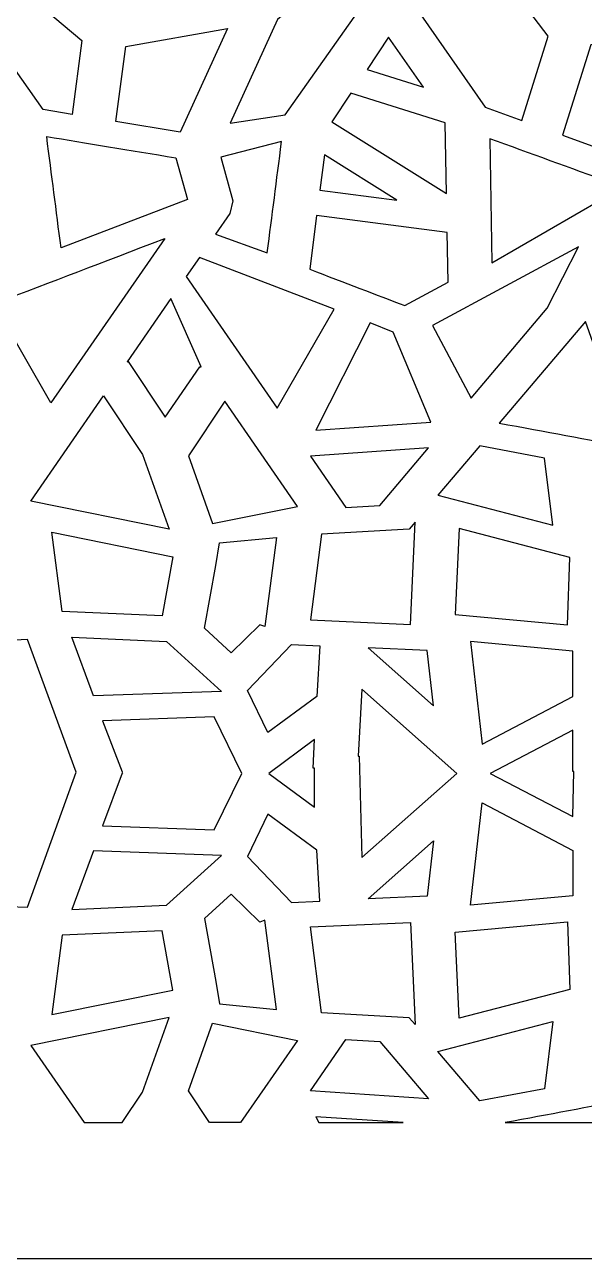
# Model space of a CAD drawing. Header units: millimetres. Extents: x -522 to 478, y -474 to 526.
# Drawn here: x -63 to 143.3, y -474.4 to -19.8 of the extents above; entities that cross this region are included whole.
import ezdxf

# ---------------------------------------------------------------- set-up
doc = ezdxf.new("R2010")
doc.units = ezdxf.units.MM
doc.layers.add('Plan 1', color=7, linetype='Continuous')

msp = doc.modelspace()

# ---------------------------------------------------------------- linework, layer by layer
at = {"layer": 'Plan 1', "color": 17}
for points, knots in [([(-522.27, 525.64), (-522.27, 525.64), (-107.1, 525.64), (-107.1, 525.64), (-107.1, 525.64), (-107.1, 525.64), (-22.27, 525.64), (-22.27, 525.64), (-22.27, 525.64), (-22.27, 525.64), (477.73, 525.64), (477.73, 525.64), (477.73, 525.64), (477.73, 525.64), (477.73, -474.36), (477.73, -474.36), (477.73, -474.36), (477.73, -474.36), (-22.27, -474.36), (-22.27, -474.36), (-22.27, -474.36), (-22.27, -474.36), (-107.1, -474.36), (-107.1, -474.36), (-107.1, -474.36), (-107.1, -474.36), (-522.27, -474.36), (-522.27, -474.36), (-522.27, -474.36), (-522.27, -474.36), (-522.27, 525.64), (-522.27, 525.64)], [0, 0, 0, 0, 0.111111, 0.111111, 0.111111, 0.111111, 0.222222, 0.222222, 0.222222, 0.222222, 0.333333, 0.333333, 0.333333, 0.333333, 0.444444, 0.444444, 0.444444, 0.444444, 0.555556, 0.555556, 0.555556, 0.555556, 0.666667, 0.666667, 0.666667, 0.666667, 0.777778, 0.777778, 0.777778, 0.777778, 1, 1, 1, 1]), ([(-41.85, -25.6), (-41.85, -25.6), (-69.43, -2.47), (-69.43, -2.47), (-69.43, -2.47), (-69.43, -2.47), (-84.56, -10.92), (-84.56, -10.92), (-84.56, -10.92), (-84.56, -10.92), (-56.13, -51.1), (-56.13, -51.1), (-56.13, -51.1), (-56.13, -51.1), (-45.4, -52.88), (-45.4, -52.88), (-45.4, -52.88), (-45.4, -52.88), (-41.85, -25.6), (-41.85, -25.6)], [0, 0, 0, 0, 0.166667, 0.166667, 0.166667, 0.166667, 0.333333, 0.333333, 0.333333, 0.333333, 0.5, 0.5, 0.5, 0.5, 0.666667, 0.666667, 0.666667, 0.666667, 1, 1, 1, 1]), ([(30.2, -17.88), (30.2, -17.88), (43.44, -6.78), (43.44, -6.78), (43.44, -6.78), (43.44, -6.78), (46.44, -4.48), (46.44, -4.48), (46.44, -4.48), (46.44, -4.48), (61.42, -12.84), (61.42, -12.84), (61.42, -12.84), (61.42, -12.84), (32.99, -53.02), (32.99, -53.02), (32.99, -53.02), (32.99, -53.02), (12.71, -56.14), (12.71, -56.14), (12.71, -56.14), (12.71, -56.14), (30.2, -17.88), (30.2, -17.88)], [0, 0, 0, 0, 0.142857, 0.142857, 0.142857, 0.142857, 0.285714, 0.285714, 0.285714, 0.285714, 0.428571, 0.428571, 0.428571, 0.428571, 0.571429, 0.571429, 0.571429, 0.571429, 0.714286, 0.714286, 0.714286, 0.714286, 1, 1, 1, 1]), ([(120.28, -55.11), (120.28, -55.11), (106.7, -50.18), (106.7, -50.18), (106.7, -50.18), (106.7, -50.18), (81.01, -13.39), (81.01, -13.39), (81.01, -13.39), (81.01, -13.39), (112.49, -1.07), (112.49, -1.07), (112.49, -1.07), (112.49, -1.07), (129.95, -24.11), (129.95, -24.11), (129.95, -24.11), (129.95, -24.11), (120.28, -55.11), (120.28, -55.11)], [0, 0, 0, 0, 0.166667, 0.166667, 0.166667, 0.166667, 0.333333, 0.333333, 0.333333, 0.333333, 0.5, 0.5, 0.5, 0.5, 0.666667, 0.666667, 0.666667, 0.666667, 1, 1, 1, 1]), ([(11.72, -21.27), (11.72, -21.27), (-25.71, -27.84), (-25.71, -27.84), (-25.71, -27.84), (-25.71, -27.84), (-29.31, -55.54), (-29.31, -55.54), (-29.31, -55.54), (-29.31, -55.54), (-5.72, -59.44), (-5.72, -59.44), (-5.72, -59.44), (-5.72, -59.44), (11.72, -21.27), (11.72, -21.27)], [0, 0, 0, 0, 0.2, 0.2, 0.2, 0.2, 0.4, 0.4, 0.4, 0.4, 0.6, 0.6, 0.6, 0.6, 1, 1, 1, 1]), ([(178.05, -21.87), (178.05, -21.87), (177.98, -22.88), (177.98, -22.88), (177.98, -22.88), (177.98, -22.88), (157.57, -68.65), (157.57, -68.65), (157.57, -68.65), (157.57, -68.65), (135.23, -60.54), (135.23, -60.54), (135.23, -60.54), (135.23, -60.54), (145.62, -27.21), (145.62, -27.21), (145.62, -27.21), (145.62, -27.21), (178.05, -21.87), (178.05, -21.87)], [0, 0, 0, 0, 0.166667, 0.166667, 0.166667, 0.166667, 0.333333, 0.333333, 0.333333, 0.333333, 0.5, 0.5, 0.5, 0.5, 0.666667, 0.666667, 0.666667, 0.666667, 1, 1, 1, 1]), ([(63.18, -36.28), (63.18, -36.28), (71.13, -24.47), (71.13, -24.47), (71.13, -24.47), (71.13, -24.47), (83.97, -42.86), (83.97, -42.86), (83.97, -42.86), (83.97, -42.86), (63.18, -36.28), (63.18, -36.28)], [0, 0, 0, 0, 0.25, 0.25, 0.25, 0.25, 0.5, 0.5, 0.5, 0.5, 1, 1, 1, 1]), ([(91.92, -56.04), (91.92, -56.04), (92.43, -82.03), (92.43, -82.03), (92.43, -82.03), (92.43, -82.03), (50.19, -55.58), (50.19, -55.58), (50.19, -55.58), (50.19, -55.58), (57.27, -45.06), (57.27, -45.06), (57.27, -45.06), (57.27, -45.06), (91.92, -56.04), (91.92, -56.04)], [0, 0, 0, 0, 0.2, 0.2, 0.2, 0.2, 0.4, 0.4, 0.4, 0.4, 0.6, 0.6, 0.6, 0.6, 1, 1, 1, 1]), ([(-49.56, -102.01), (-49.56, -102.01), (-3, -84.19), (-3, -84.19), (-3, -84.19), (-3, -84.19), (-7.2, -68.89), (-7.2, -68.89), (-7.2, -68.89), (-24.39, -66.05), (-40.39, -63.4), (-54.85, -61.01), (-54.85, -61.01), (-52.97, -75.57), (-51.36, -88.01), (-49.56, -102.01)], [0, 0, 0, 0, 0.2, 0.2, 0.2, 0.2, 0.4, 0.4, 0.4, 0.4, 0.6, 0.6, 0.6, 0.6, 1, 1, 1, 1]), ([(26.42, -103.93), (26.42, -103.93), (7.32, -97.06), (7.32, -97.06), (7.32, -97.06), (7.32, -97.06), (12.6, -89.44), (12.6, -89.44), (12.6, -89.44), (12.6, -89.44), (13.72, -84.67), (13.72, -84.67), (13.72, -84.67), (13.72, -84.67), (9.3, -68.62), (9.3, -68.62), (9.3, -68.62), (9.3, -68.62), (31.71, -62.93), (31.71, -62.93), (31.71, -62.93), (29.83, -77.49), (28.22, -89.93), (26.42, -103.93)], [0, 0, 0, 0, 0.142857, 0.142857, 0.142857, 0.142857, 0.285714, 0.285714, 0.285714, 0.285714, 0.428571, 0.428571, 0.428571, 0.428571, 0.571429, 0.571429, 0.571429, 0.571429, 0.714286, 0.714286, 0.714286, 0.714286, 1, 1, 1, 1]), ([(153.01, -78.05), (153.01, -78.05), (150.01, -83.97), (150.01, -83.97), (150.01, -83.97), (150.01, -83.97), (109.15, -107.52), (109.15, -107.52), (109.15, -107.52), (109.15, -107.52), (108.42, -61.85), (108.42, -61.85), (108.42, -61.85), (123.28, -67.25), (138.15, -72.65), (153.01, -78.05)], [0, 0, 0, 0, 0.2, 0.2, 0.2, 0.2, 0.4, 0.4, 0.4, 0.4, 0.6, 0.6, 0.6, 0.6, 1, 1, 1, 1]), ([(45.83, -80.79), (45.83, -80.79), (47.52, -67.76), (47.52, -67.76), (47.52, -67.76), (47.52, -67.76), (74.18, -84.45), (74.18, -84.45), (74.18, -84.45), (74.18, -84.45), (45.83, -80.79), (45.83, -80.79)], [0, 0, 0, 0, 0.25, 0.25, 0.25, 0.25, 0.5, 0.5, 0.5, 0.5, 1, 1, 1, 1]), ([(77.09, -123.34), (66.39, -119.24), (55.3, -114.99), (42.07, -109.93), (42.07, -109.93), (42.07, -109.93), (44.62, -90.18), (44.62, -90.18), (44.62, -90.18), (44.62, -90.18), (92.72, -96.4), (92.72, -96.4), (92.72, -96.4), (92.72, -96.4), (93.08, -114.7), (93.08, -114.7), (93.08, -114.7), (93.08, -114.7), (77.09, -123.34), (77.09, -123.34)], [0, 0, 0, 0, 0.166667, 0.166667, 0.166667, 0.166667, 0.333333, 0.333333, 0.333333, 0.333333, 0.5, 0.5, 0.5, 0.5, 0.666667, 0.666667, 0.666667, 0.666667, 1, 1, 1, 1]), ([(-74.29, -122.71), (-74.29, -122.71), (-53.28, -159.21), (-53.28, -159.21), (-53.28, -159.21), (-53.28, -159.21), (-11.35, -98.61), (-11.35, -98.61), (-11.35, -98.61), (-35.72, -107.94), (-51.45, -113.96), (-74.29, -122.71)], [0, 0, 0, 0, 0.25, 0.25, 0.25, 0.25, 0.5, 0.5, 0.5, 0.5, 1, 1, 1, 1]), ([(141.07, -101.64), (141.07, -101.64), (129.6, -124.31), (129.6, -124.31), (129.6, -124.31), (129.6, -124.31), (101.52, -157.39), (101.52, -157.39), (101.52, -157.39), (101.52, -157.39), (87.27, -130.68), (87.27, -130.68), (87.27, -130.68), (87.27, -130.68), (141.07, -101.64), (141.07, -101.64)], [0, 0, 0, 0, 0.2, 0.2, 0.2, 0.2, 0.4, 0.4, 0.4, 0.4, 0.6, 0.6, 0.6, 0.6, 1, 1, 1, 1]), ([(51.14, -124.63), (51.14, -124.63), (30.13, -161.13), (30.13, -161.13), (30.13, -161.13), (30.13, -161.13), (-3.43, -112.61), (-3.43, -112.61), (-3.43, -112.61), (-3.43, -112.61), (1.42, -105.59), (1.42, -105.59), (1.42, -105.59), (1.42, -105.59), (51.14, -124.63), (51.14, -124.63)], [0, 0, 0, 0, 0.2, 0.2, 0.2, 0.2, 0.4, 0.4, 0.4, 0.4, 0.6, 0.6, 0.6, 0.6, 1, 1, 1, 1]), ([(-9.05, -120.72), (-9.05, -120.72), (2.03, -145.95), (2.03, -145.95), (2.03, -145.95), (2.03, -145.95), (1.64, -145.89), (1.64, -145.89), (1.64, -145.89), (1.64, -145.89), (-11.17, -164.44), (-11.17, -164.44), (-11.17, -164.44), (-11.17, -164.44), (-24.78, -143.97), (-24.78, -143.97), (-24.78, -143.97), (-24.78, -143.97), (-25.17, -144.03), (-25.17, -144.03), (-25.17, -144.03), (-25.17, -144.03), (-9.05, -120.72), (-9.05, -120.72)], [0, 0, 0, 0, 0.142857, 0.142857, 0.142857, 0.142857, 0.285714, 0.285714, 0.285714, 0.285714, 0.428571, 0.428571, 0.428571, 0.428571, 0.571429, 0.571429, 0.571429, 0.571429, 0.714286, 0.714286, 0.714286, 0.714286, 1, 1, 1, 1]), ([(72.78, -133.09), (72.78, -133.09), (86.68, -166.33), (86.68, -166.33), (86.68, -166.33), (86.68, -166.33), (44.33, -169.17), (44.33, -169.17), (44.33, -169.17), (44.33, -169.17), (64.37, -129.7), (64.37, -129.7), (64.37, -129.7), (64.37, -129.7), (72.78, -133.09), (72.78, -133.09)], [0, 0, 0, 0, 0.2, 0.2, 0.2, 0.2, 0.4, 0.4, 0.4, 0.4, 0.6, 0.6, 0.6, 0.6, 1, 1, 1, 1]), ([(111.88, -166.6), (111.88, -166.6), (143.64, -129.2), (143.64, -129.2), (143.64, -129.2), (143.64, -129.2), (160.12, -175.6), (160.12, -175.6), (160.12, -175.6), (143.75, -172.55), (129.37, -169.86), (111.88, -166.6)], [0, 0, 0, 0, 0.25, 0.25, 0.25, 0.25, 0.5, 0.5, 0.5, 0.5, 1, 1, 1, 1]), ([(-33.88, -156.63), (-33.88, -156.63), (-60.7, -195.39), (-60.7, -195.39), (-60.7, -195.39), (-60.7, -195.39), (-9.69, -205.7), (-9.69, -205.7), (-9.69, -205.7), (-9.69, -205.7), (-19.54, -178.2), (-19.54, -178.2), (-19.54, -178.2), (-19.54, -178.2), (-33.88, -156.63), (-33.88, -156.63)], [0, 0, 0, 0, 0.2, 0.2, 0.2, 0.2, 0.4, 0.4, 0.4, 0.4, 0.6, 0.6, 0.6, 0.6, 1, 1, 1, 1]), ([(10.74, -158.55), (10.74, -158.55), (37.56, -197.31), (37.56, -197.31), (37.56, -197.31), (37.56, -197.31), (6.28, -203.63), (6.28, -203.63), (6.28, -203.63), (6.28, -203.63), (-2.65, -178.68), (-2.65, -178.68), (-2.65, -178.68), (-2.65, -178.68), (10.74, -158.55), (10.74, -158.55)], [0, 0, 0, 0, 0.2, 0.2, 0.2, 0.2, 0.4, 0.4, 0.4, 0.4, 0.6, 0.6, 0.6, 0.6, 1, 1, 1, 1]), ([(85.89, -175.79), (85.89, -175.79), (67.93, -196.94), (67.93, -196.94), (67.93, -196.94), (67.93, -196.94), (55.4, -197.66), (55.4, -197.66), (55.4, -197.66), (55.4, -197.66), (42.34, -178.78), (42.34, -178.78), (42.34, -178.78), (42.34, -178.78), (85.89, -175.79), (85.89, -175.79)], [0, 0, 0, 0, 0.2, 0.2, 0.2, 0.2, 0.4, 0.4, 0.4, 0.4, 0.6, 0.6, 0.6, 0.6, 1, 1, 1, 1]), ([(89.29, -193.2), (89.29, -193.2), (104.7, -175.06), (104.7, -175.06), (104.7, -175.06), (104.7, -175.06), (128.63, -179.52), (128.63, -179.52), (128.63, -179.52), (128.63, -179.52), (131.63, -204.23), (131.63, -204.23), (131.63, -204.23), (131.63, -204.23), (89.29, -193.2), (89.29, -193.2)], [0, 0, 0, 0, 0.2, 0.2, 0.2, 0.2, 0.4, 0.4, 0.4, 0.4, 0.6, 0.6, 0.6, 0.6, 1, 1, 1, 1]), ([(46.39, -207.52), (46.39, -207.52), (78.69, -205.69), (78.69, -205.69), (78.69, -205.69), (78.69, -205.69), (80.87, -203.12), (80.87, -203.12), (80.87, -203.12), (80.87, -203.12), (79.17, -240.81), (79.17, -240.81), (79.17, -240.81), (79.17, -240.81), (42.3, -239.13), (42.3, -239.13), (42.3, -239.13), (42.3, -239.13), (46.39, -207.52), (46.39, -207.52)], [0, 0, 0, 0, 0.166667, 0.166667, 0.166667, 0.166667, 0.333333, 0.333333, 0.333333, 0.333333, 0.5, 0.5, 0.5, 0.5, 0.666667, 0.666667, 0.666667, 0.666667, 1, 1, 1, 1]), ([(-49.16, -236.03), (-49.16, -236.03), (-12.35, -237.67), (-12.35, -237.67), (-12.35, -237.67), (-12.35, -237.67), (-8.36, -215.85), (-8.36, -215.85), (-8.36, -215.85), (-8.36, -215.85), (-52.94, -206.83), (-52.94, -206.83), (-52.94, -206.83), (-52.94, -206.83), (-49.16, -236.03), (-49.16, -236.03)], [0, 0, 0, 0, 0.2, 0.2, 0.2, 0.2, 0.4, 0.4, 0.4, 0.4, 0.6, 0.6, 0.6, 0.6, 1, 1, 1, 1]), ([(7.53, -219.06), (7.53, -219.06), (3.29, -242.2), (3.29, -242.2), (3.29, -242.2), (3.29, -242.2), (13.19, -251.21), (13.19, -251.21), (13.19, -251.21), (13.19, -251.21), (23.75, -240.92), (23.75, -240.92), (23.75, -240.92), (23.75, -240.92), (25.55, -241.6), (25.55, -241.6), (25.55, -241.6), (25.55, -241.6), (29.8, -208.76), (29.8, -208.76), (29.8, -208.76), (29.8, -208.76), (8.84, -210.76), (8.84, -210.76), (8.84, -210.76), (8.84, -210.76), (7.53, -219.06), (7.53, -219.06)], [0, 0, 0, 0, 0.125, 0.125, 0.125, 0.125, 0.25, 0.25, 0.25, 0.25, 0.375, 0.375, 0.375, 0.375, 0.5, 0.5, 0.5, 0.5, 0.625, 0.625, 0.625, 0.625, 0.75, 0.75, 0.75, 0.75, 1, 1, 1, 1]), ([(137.91, -216.1), (137.91, -216.1), (137.04, -240.99), (137.04, -240.99), (137.04, -240.99), (137.04, -240.99), (95.72, -237.16), (95.72, -237.16), (95.72, -237.16), (95.72, -237.16), (97.15, -205.49), (97.15, -205.49), (97.15, -205.49), (97.15, -205.49), (137.91, -216.1), (137.91, -216.1)], [0, 0, 0, 0, 0.2, 0.2, 0.2, 0.2, 0.4, 0.4, 0.4, 0.4, 0.6, 0.6, 0.6, 0.6, 1, 1, 1, 1]), ([(-44.04, -295.24), (-44.04, -295.24), (-61.95, -344.98), (-61.95, -344.98), (-61.95, -344.98), (-61.95, -344.98), (-68.89, -344.67), (-68.89, -344.67), (-68.89, -344.67), (-68.89, -344.67), (-66.66, -291.82), (-66.66, -291.82), (-66.66, -291.82), (-66.66, -291.82), (-66.45, -291.82), (-66.45, -291.82), (-66.45, -291.82), (-66.45, -291.82), (-66.57, -289.59), (-66.57, -289.59), (-66.57, -289.59), (-66.57, -289.59), (-66.45, -286.73), (-66.45, -286.73), (-66.45, -286.73), (-66.45, -286.73), (-66.72, -286.73), (-66.72, -286.73), (-66.72, -286.73), (-66.72, -286.73), (-68.89, -246.71), (-68.89, -246.71), (-68.89, -246.71), (-68.89, -246.71), (-61.95, -246.39), (-61.95, -246.39), (-61.95, -246.39), (-61.95, -246.39), (-44.04, -295.24), (-44.04, -295.24)], [0, 0, 0, 0, 0.090909, 0.090909, 0.090909, 0.090909, 0.181818, 0.181818, 0.181818, 0.181818, 0.272727, 0.272727, 0.272727, 0.272727, 0.363636, 0.363636, 0.363636, 0.363636, 0.454545, 0.454545, 0.454545, 0.454545, 0.545455, 0.545455, 0.545455, 0.545455, 0.636364, 0.636364, 0.636364, 0.636364, 0.727273, 0.727273, 0.727273, 0.727273, 0.818182, 0.818182, 0.818182, 0.818182, 1, 1, 1, 1]), ([(-37.62, -267.12), (-37.62, -267.12), (9.54, -265.46), (9.54, -265.46), (9.54, -265.46), (9.54, -265.46), (-10.65, -247.09), (-10.65, -247.09), (-10.65, -247.09), (-10.65, -247.09), (-45.53, -245.53), (-45.53, -245.53), (-45.53, -245.53), (-45.53, -245.53), (-37.62, -267.12), (-37.62, -267.12)], [0, 0, 0, 0, 0.2, 0.2, 0.2, 0.2, 0.4, 0.4, 0.4, 0.4, 0.6, 0.6, 0.6, 0.6, 1, 1, 1, 1]), ([(19.09, -265.12), (19.09, -265.12), (26.7, -280.67), (26.7, -280.67), (26.7, -280.67), (26.7, -280.67), (44.74, -267.36), (44.74, -267.36), (44.74, -267.36), (44.74, -267.36), (45.75, -248.63), (45.75, -248.63), (45.75, -248.63), (45.75, -248.63), (35.3, -248.15), (35.3, -248.15), (35.3, -248.15), (35.3, -248.15), (19.09, -265.12), (19.09, -265.12)], [0, 0, 0, 0, 0.166667, 0.166667, 0.166667, 0.166667, 0.333333, 0.333333, 0.333333, 0.333333, 0.5, 0.5, 0.5, 0.5, 0.666667, 0.666667, 0.666667, 0.666667, 1, 1, 1, 1]), ([(85.3, -250.42), (85.3, -250.42), (87.63, -270.78), (87.63, -270.78), (87.63, -270.78), (87.63, -270.78), (63.56, -249.44), (63.56, -249.44), (63.56, -249.44), (63.56, -249.44), (85.3, -250.42), (85.3, -250.42)], [0, 0, 0, 0, 0.25, 0.25, 0.25, 0.25, 0.5, 0.5, 0.5, 0.5, 1, 1, 1, 1]), ([(138.99, -250.6), (138.99, -250.6), (138.99, -267.31), (138.99, -267.31), (138.99, -267.31), (138.99, -267.31), (105.66, -284.89), (105.66, -284.89), (105.66, -284.89), (105.66, -284.89), (101.34, -247.11), (101.34, -247.11), (101.34, -247.11), (101.34, -247.11), (138.99, -250.6), (138.99, -250.6)], [0, 0, 0, 0, 0.2, 0.2, 0.2, 0.2, 0.4, 0.4, 0.4, 0.4, 0.6, 0.6, 0.6, 0.6, 1, 1, 1, 1]), ([(96.26, -295.69), (96.26, -295.69), (61.27, -326.71), (61.27, -326.71), (61.27, -326.71), (61.27, -326.71), (60.26, -289.37), (60.26, -289.37), (60.26, -289.37), (60.26, -289.37), (59.94, -289.37), (59.94, -289.37), (59.94, -289.37), (59.94, -289.37), (61.27, -264.66), (61.27, -264.66), (61.27, -264.66), (61.27, -264.66), (96.26, -295.69), (96.26, -295.69)], [0, 0, 0, 0, 0.166667, 0.166667, 0.166667, 0.166667, 0.333333, 0.333333, 0.333333, 0.333333, 0.5, 0.5, 0.5, 0.5, 0.666667, 0.666667, 0.666667, 0.666667, 1, 1, 1, 1]), ([(17.04, -295.69), (17.04, -295.69), (6.86, -316.49), (6.86, -316.49), (6.86, -316.49), (6.86, -316.49), (-34.24, -315.04), (-34.24, -315.04), (-34.24, -315.04), (-34.24, -315.04), (-27.07, -295.56), (-27.07, -295.56), (-27.07, -295.56), (-27.07, -295.56), (-26.93, -295.56), (-26.93, -295.56), (-26.93, -295.56), (-26.93, -295.56), (-27, -295.38), (-27, -295.38), (-27, -295.38), (-27, -295.38), (-26.93, -295.18), (-26.93, -295.18), (-26.93, -295.18), (-26.93, -295.18), (-27.08, -295.16), (-27.08, -295.16), (-27.08, -295.16), (-27.08, -295.16), (-34.24, -276.33), (-34.24, -276.33), (-34.24, -276.33), (-34.24, -276.33), (6.86, -274.88), (6.86, -274.88), (6.86, -274.88), (6.86, -274.88), (17.04, -295.69), (17.04, -295.69)], [0, 0, 0, 0, 0.090909, 0.090909, 0.090909, 0.090909, 0.181818, 0.181818, 0.181818, 0.181818, 0.272727, 0.272727, 0.272727, 0.272727, 0.363636, 0.363636, 0.363636, 0.363636, 0.454545, 0.454545, 0.454545, 0.454545, 0.545455, 0.545455, 0.545455, 0.545455, 0.636364, 0.636364, 0.636364, 0.636364, 0.727273, 0.727273, 0.727273, 0.727273, 0.818182, 0.818182, 0.818182, 0.818182, 1, 1, 1, 1]), ([(139.44, -294.96), (139.44, -294.96), (138.99, -311.63), (138.99, -311.63), (138.99, -311.63), (138.99, -311.63), (108.53, -295.69), (108.53, -295.69), (108.53, -295.69), (108.53, -295.69), (138.99, -279.74), (138.99, -279.74), (138.99, -279.74), (138.99, -279.74), (138.99, -294.96), (138.99, -294.96), (138.99, -294.96), (138.99, -294.96), (139.44, -294.96), (139.44, -294.96)], [0, 0, 0, 0, 0.166667, 0.166667, 0.166667, 0.166667, 0.333333, 0.333333, 0.333333, 0.333333, 0.5, 0.5, 0.5, 0.5, 0.666667, 0.666667, 0.666667, 0.666667, 1, 1, 1, 1]), ([(43.88, -308.12), (43.88, -308.12), (27.01, -295.69), (27.01, -295.69), (27.01, -295.69), (27.01, -295.69), (43.88, -283.25), (43.88, -283.25), (43.88, -283.25), (43.88, -283.25), (43.31, -293.74), (43.31, -293.74), (43.31, -293.74), (43.31, -293.74), (43.87, -293.74), (43.87, -293.74), (43.87, -293.74), (43.87, -293.74), (43.88, -308.12), (43.88, -308.12)], [0, 0, 0, 0, 0.166667, 0.166667, 0.166667, 0.166667, 0.333333, 0.333333, 0.333333, 0.333333, 0.5, 0.5, 0.5, 0.5, 0.666667, 0.666667, 0.666667, 0.666667, 1, 1, 1, 1]), ([(138.99, -340.77), (138.99, -340.77), (138.99, -324.06), (138.99, -324.06), (138.99, -324.06), (138.99, -324.06), (105.66, -306.48), (105.66, -306.48), (105.66, -306.48), (105.66, -306.48), (101.34, -344.26), (101.34, -344.26), (101.34, -344.26), (101.34, -344.26), (138.99, -340.77), (138.99, -340.77)], [0, 0, 0, 0, 0.2, 0.2, 0.2, 0.2, 0.4, 0.4, 0.4, 0.4, 0.6, 0.6, 0.6, 0.6, 1, 1, 1, 1]), ([(19.09, -326.25), (19.09, -326.25), (26.7, -310.71), (26.7, -310.71), (26.7, -310.71), (26.7, -310.71), (44.74, -324.01), (44.74, -324.01), (44.74, -324.01), (44.74, -324.01), (45.75, -342.75), (45.75, -342.75), (45.75, -342.75), (45.75, -342.75), (35.3, -343.22), (35.3, -343.22), (35.3, -343.22), (35.3, -343.22), (19.09, -326.25), (19.09, -326.25)], [0, 0, 0, 0, 0.166667, 0.166667, 0.166667, 0.166667, 0.333333, 0.333333, 0.333333, 0.333333, 0.5, 0.5, 0.5, 0.5, 0.666667, 0.666667, 0.666667, 0.666667, 1, 1, 1, 1]), ([(85.3, -340.95), (85.3, -340.95), (87.63, -320.59), (87.63, -320.59), (87.63, -320.59), (87.63, -320.59), (63.56, -341.94), (63.56, -341.94), (63.56, -341.94), (63.56, -341.94), (85.3, -340.95), (85.3, -340.95)], [0, 0, 0, 0, 0.25, 0.25, 0.25, 0.25, 0.5, 0.5, 0.5, 0.5, 1, 1, 1, 1]), ([(-37.62, -324.25), (-37.62, -324.25), (9.54, -325.92), (9.54, -325.92), (9.54, -325.92), (9.54, -325.92), (-10.65, -344.29), (-10.65, -344.29), (-10.65, -344.29), (-10.65, -344.29), (-45.53, -345.85), (-45.53, -345.85), (-45.53, -345.85), (-45.53, -345.85), (-37.62, -324.25), (-37.62, -324.25)], [0, 0, 0, 0, 0.2, 0.2, 0.2, 0.2, 0.4, 0.4, 0.4, 0.4, 0.6, 0.6, 0.6, 0.6, 1, 1, 1, 1]), ([(7.53, -372.31), (7.53, -372.31), (3.29, -349.17), (3.29, -349.17), (3.29, -349.17), (3.29, -349.17), (13.19, -340.16), (13.19, -340.16), (13.19, -340.16), (13.19, -340.16), (23.75, -350.45), (23.75, -350.45), (23.75, -350.45), (23.75, -350.45), (25.55, -349.77), (25.55, -349.77), (25.55, -349.77), (25.55, -349.77), (29.8, -382.62), (29.8, -382.62), (29.8, -382.62), (29.8, -382.62), (8.84, -380.61), (8.84, -380.61), (8.84, -380.61), (8.84, -380.61), (7.53, -372.31), (7.53, -372.31)], [0, 0, 0, 0, 0.125, 0.125, 0.125, 0.125, 0.25, 0.25, 0.25, 0.25, 0.375, 0.375, 0.375, 0.375, 0.5, 0.5, 0.5, 0.5, 0.625, 0.625, 0.625, 0.625, 0.75, 0.75, 0.75, 0.75, 1, 1, 1, 1]), ([(-49.16, -355.35), (-49.16, -355.35), (-12.35, -353.7), (-12.35, -353.7), (-12.35, -353.7), (-12.35, -353.7), (-8.36, -375.52), (-8.36, -375.52), (-8.36, -375.52), (-8.36, -375.52), (-52.94, -384.54), (-52.94, -384.54), (-52.94, -384.54), (-52.94, -384.54), (-49.16, -355.35), (-49.16, -355.35)], [0, 0, 0, 0, 0.2, 0.2, 0.2, 0.2, 0.4, 0.4, 0.4, 0.4, 0.6, 0.6, 0.6, 0.6, 1, 1, 1, 1]), ([(46.39, -383.85), (46.39, -383.85), (78.69, -385.69), (78.69, -385.69), (78.69, -385.69), (78.69, -385.69), (80.87, -388.25), (80.87, -388.25), (80.87, -388.25), (80.87, -388.25), (79.17, -350.57), (79.17, -350.57), (79.17, -350.57), (79.17, -350.57), (42.3, -352.24), (42.3, -352.24), (42.3, -352.24), (42.3, -352.24), (46.39, -383.85), (46.39, -383.85)], [0, 0, 0, 0, 0.166667, 0.166667, 0.166667, 0.166667, 0.333333, 0.333333, 0.333333, 0.333333, 0.5, 0.5, 0.5, 0.5, 0.666667, 0.666667, 0.666667, 0.666667, 1, 1, 1, 1]), ([(137.91, -375.27), (137.91, -375.27), (137.04, -350.38), (137.04, -350.38), (137.04, -350.38), (137.04, -350.38), (95.72, -354.22), (95.72, -354.22), (95.72, -354.22), (95.72, -354.22), (97.15, -385.88), (97.15, -385.88), (97.15, -385.88), (97.15, -385.88), (137.91, -375.27), (137.91, -375.27)], [0, 0, 0, 0, 0.2, 0.2, 0.2, 0.2, 0.4, 0.4, 0.4, 0.4, 0.6, 0.6, 0.6, 0.6, 1, 1, 1, 1]), ([(-41.07, -424.36), (-41.07, -424.36), (-60.7, -395.99), (-60.7, -395.99), (-60.7, -395.99), (-60.7, -395.99), (-9.69, -385.67), (-9.69, -385.67), (-9.69, -385.67), (-9.69, -385.67), (-19.54, -413.17), (-19.54, -413.17), (-19.54, -413.17), (-19.54, -413.17), (-26.98, -424.36), (-26.98, -424.36), (-26.98, -424.36), (-26.98, -424.36), (-41.07, -424.36), (-41.07, -424.36)], [0, 0, 0, 0, 0.166667, 0.166667, 0.166667, 0.166667, 0.333333, 0.333333, 0.333333, 0.333333, 0.5, 0.5, 0.5, 0.5, 0.666667, 0.666667, 0.666667, 0.666667, 1, 1, 1, 1]), ([(16.6, -424.36), (16.6, -424.36), (37.56, -394.07), (37.56, -394.07), (37.56, -394.07), (37.56, -394.07), (6.28, -387.74), (6.28, -387.74), (6.28, -387.74), (6.28, -387.74), (-2.65, -412.69), (-2.65, -412.69), (-2.65, -412.69), (-2.65, -412.69), (5.11, -424.36), (5.11, -424.36), (5.11, -424.36), (5.11, -424.36), (16.6, -424.36), (16.6, -424.36)], [0, 0, 0, 0, 0.166667, 0.166667, 0.166667, 0.166667, 0.333333, 0.333333, 0.333333, 0.333333, 0.5, 0.5, 0.5, 0.5, 0.666667, 0.666667, 0.666667, 0.666667, 1, 1, 1, 1]), ([(89.29, -398.17), (89.29, -398.17), (104.7, -416.31), (104.7, -416.31), (104.7, -416.31), (104.7, -416.31), (128.63, -411.85), (128.63, -411.85), (128.63, -411.85), (128.63, -411.85), (131.63, -387.14), (131.63, -387.14), (131.63, -387.14), (131.63, -387.14), (89.29, -398.17), (89.29, -398.17)], [0, 0, 0, 0, 0.2, 0.2, 0.2, 0.2, 0.4, 0.4, 0.4, 0.4, 0.6, 0.6, 0.6, 0.6, 1, 1, 1, 1]), ([(85.89, -415.58), (85.89, -415.58), (67.93, -394.43), (67.93, -394.43), (67.93, -394.43), (67.93, -394.43), (55.4, -393.72), (55.4, -393.72), (55.4, -393.72), (55.4, -393.72), (42.34, -412.6), (42.34, -412.6), (42.34, -412.6), (42.34, -412.6), (85.89, -415.58), (85.89, -415.58)], [0, 0, 0, 0, 0.2, 0.2, 0.2, 0.2, 0.4, 0.4, 0.4, 0.4, 0.6, 0.6, 0.6, 0.6, 1, 1, 1, 1]), ([(114.09, -424.36), (130.59, -421.28), (144.45, -418.7), (160.12, -415.78), (160.12, -415.78), (160.12, -415.78), (157.07, -424.36), (157.07, -424.36), (157.07, -424.36), (157.07, -424.36), (114.09, -424.36), (114.09, -424.36)], [0, 0, 0, 0, 0.25, 0.25, 0.25, 0.25, 0.5, 0.5, 0.5, 0.5, 1, 1, 1, 1]), ([(45.43, -424.36), (45.43, -424.36), (44.33, -422.2), (44.33, -422.2), (44.33, -422.2), (44.33, -422.2), (76.45, -424.36), (76.45, -424.36), (76.45, -424.36), (76.45, -424.36), (45.43, -424.36), (45.43, -424.36)], [0, 0, 0, 0, 0.25, 0.25, 0.25, 0.25, 0.5, 0.5, 0.5, 0.5, 1, 1, 1, 1])]:
    msp.add_open_spline(points, degree=3, knots=knots, dxfattribs=at)

doc.saveas('drawing.dxf')
